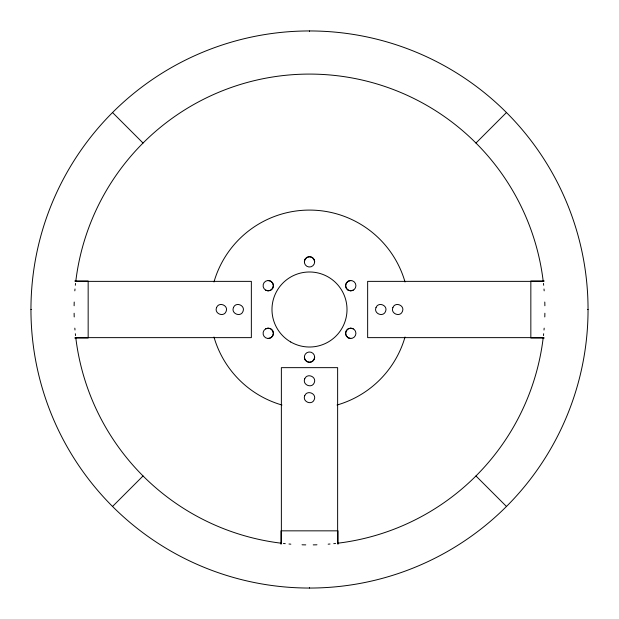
<?xml version="1.0" encoding="UTF-8"?>
<svg xmlns="http://www.w3.org/2000/svg" width="619" height="619" viewBox="0 0 619 619"><rect width="100%" height="100%" fill="white"/><g stroke="black" fill="none" stroke-linecap="round" stroke-linejoin="round"><path stroke-width="0.93" d="M304.339 261.852L305.035 259.284L306.908 257.388L309.5 256.699L312.092 257.388L313.965 259.284L314.661 261.852A5.161 5.161 0 0 1 306.923 266.325A5.161 5.161 0 0 1 306.923 257.388A5.161 5.161 0 0 1 314.661 261.852M314.661 357.148A5.161 5.161 0 0 1 306.923 361.612A5.161 5.161 0 0 1 306.923 352.675A5.161 5.161 0 0 1 314.661 357.148L313.965 359.716L312.092 361.612L309.5 362.301L306.908 361.612L305.035 359.716L304.339 357.148M112.534 506.466L143.043 475.957M475.957 143.043L506.466 112.534M353.333 290.141L350.764 290.837L348.18 290.141L346.284 288.268L345.611 285.676L346.284 283.107L348.18 281.212L350.764 280.523M265.659 328.851A5.161 5.161 0 0 1 273.397 333.324A5.161 5.161 0 0 1 265.659 337.788A5.161 5.161 0 0 1 265.659 328.851L268.236 328.163L270.82 328.859L272.716 330.732L273.389 333.324L272.716 335.893L270.82 337.788L268.236 338.477M74.752 280.987L88.161 280.987L88.161 338.013L74.752 338.013M544.248 280.987L530.839 280.987L530.839 338.013L544.248 338.013M75.294 281.366L251.353 281.366L251.353 337.634L75.294 337.634M543.706 281.366L367.647 281.366L367.647 337.634L543.706 337.634M30.95 309.5L31.368 309.5M587.632 309.5L588.05 309.5A278.55 278.55 0 0 0 170.225 68.268A278.55 278.55 0 0 0 170.225 550.732A278.55 278.55 0 0 0 588.05 309.5M268.236 280.523L270.82 281.212L272.716 283.107L273.389 285.676L272.716 288.268L270.82 290.141L268.236 290.837L265.667 290.141A5.161 5.161 0 0 1 265.659 281.212A5.161 5.161 0 0 1 273.397 285.676A5.161 5.161 0 0 1 265.659 290.149M350.764 338.477L348.18 337.788L346.284 335.893L345.611 333.324L346.284 330.732L348.18 328.859L350.764 328.163L353.333 328.859M112.534 112.534L143.043 143.043M475.957 475.957L506.466 506.466M338.013 544.248L338.013 530.839L280.987 530.839L280.987 544.248M337.634 543.706L337.634 367.647L281.366 367.647L281.366 543.706M309.5 30.95L309.5 31.368M309.5 587.632L309.5 588.05M544.875 313.229A235.406 235.406 0 0 1 544.79 316.967M544.171 328.155A235.406 235.406 0 0 1 544.008 330.02M543.66 333.734A235.406 235.406 0 0 1 543.459 335.591M543.242 337.448A235.406 235.406 0 0 1 337.448 543.242M335.591 543.459A235.406 235.406 0 0 1 333.734 543.66M330.02 544.008A235.406 235.406 0 0 1 328.155 544.171M316.967 544.79A235.406 235.406 0 0 1 313.229 544.875M305.771 544.875A235.406 235.406 0 0 1 302.033 544.79M290.845 544.171A235.406 235.406 0 0 1 288.98 544.008M285.266 543.66A235.406 235.406 0 0 1 283.409 543.459M281.552 543.242A235.406 235.406 0 0 1 75.758 337.448M75.541 335.591A235.406 235.406 0 0 1 75.34 333.734M74.992 330.02A235.406 235.406 0 0 1 74.829 328.155M74.21 316.967A235.406 235.406 0 0 1 74.125 313.229M74.125 305.771A235.406 235.406 0 0 1 74.21 302.033M74.829 290.845A235.406 235.406 0 0 1 74.992 288.98M75.34 285.266A235.406 235.406 0 0 1 75.541 283.409M75.758 281.552A235.406 235.406 0 0 1 543.242 281.552M543.459 283.409A235.406 235.406 0 0 1 543.66 285.266M544.008 288.98A235.406 235.406 0 0 1 544.171 290.845M544.79 302.033A235.406 235.406 0 0 1 544.875 305.771M405.027 337.022A99.411 99.411 0 0 1 337.022 405.027M281.978 405.027A99.411 99.411 0 0 1 213.973 337.022M213.973 281.978A99.411 99.411 0 0 1 405.027 281.978M216.573 307.527C213.903 313.554 223.73 317.624 226.105 311.473C228.775 305.446 218.948 301.376 216.573 307.527M233.456 307.527C230.786 313.554 240.613 317.624 242.988 311.473C245.658 305.446 235.824 301.376 233.456 307.527M304.734 378.805C302.064 384.832 311.891 388.902 314.266 382.751C316.936 376.723 307.109 372.653 304.734 378.805M304.734 395.688C302.064 401.716 311.891 405.785 314.266 399.634C316.936 393.607 307.109 389.537 304.734 395.688M376.012 307.527C373.342 313.554 383.176 317.624 385.544 311.473C388.214 305.446 378.387 301.376 376.012 307.527M392.895 307.527C390.225 313.554 400.052 317.624 402.427 311.473C405.097 305.446 395.27 301.376 392.895 307.527M348.18 337.788A5.161 5.161 0 0 0 355.917 333.324A5.161 5.161 0 0 0 348.18 328.851A5.161 5.161 0 0 0 348.18 337.788M348.18 290.149A5.161 5.161 0 0 0 355.917 285.676A5.161 5.161 0 0 0 348.18 281.212A5.161 5.161 0 0 0 348.18 290.149M290.744 341.99A37.511 37.511 0 0 0 347.011 309.5A37.511 37.511 0 0 0 290.744 277.01A37.511 37.511 0 0 0 290.744 341.99"/></g></svg>
